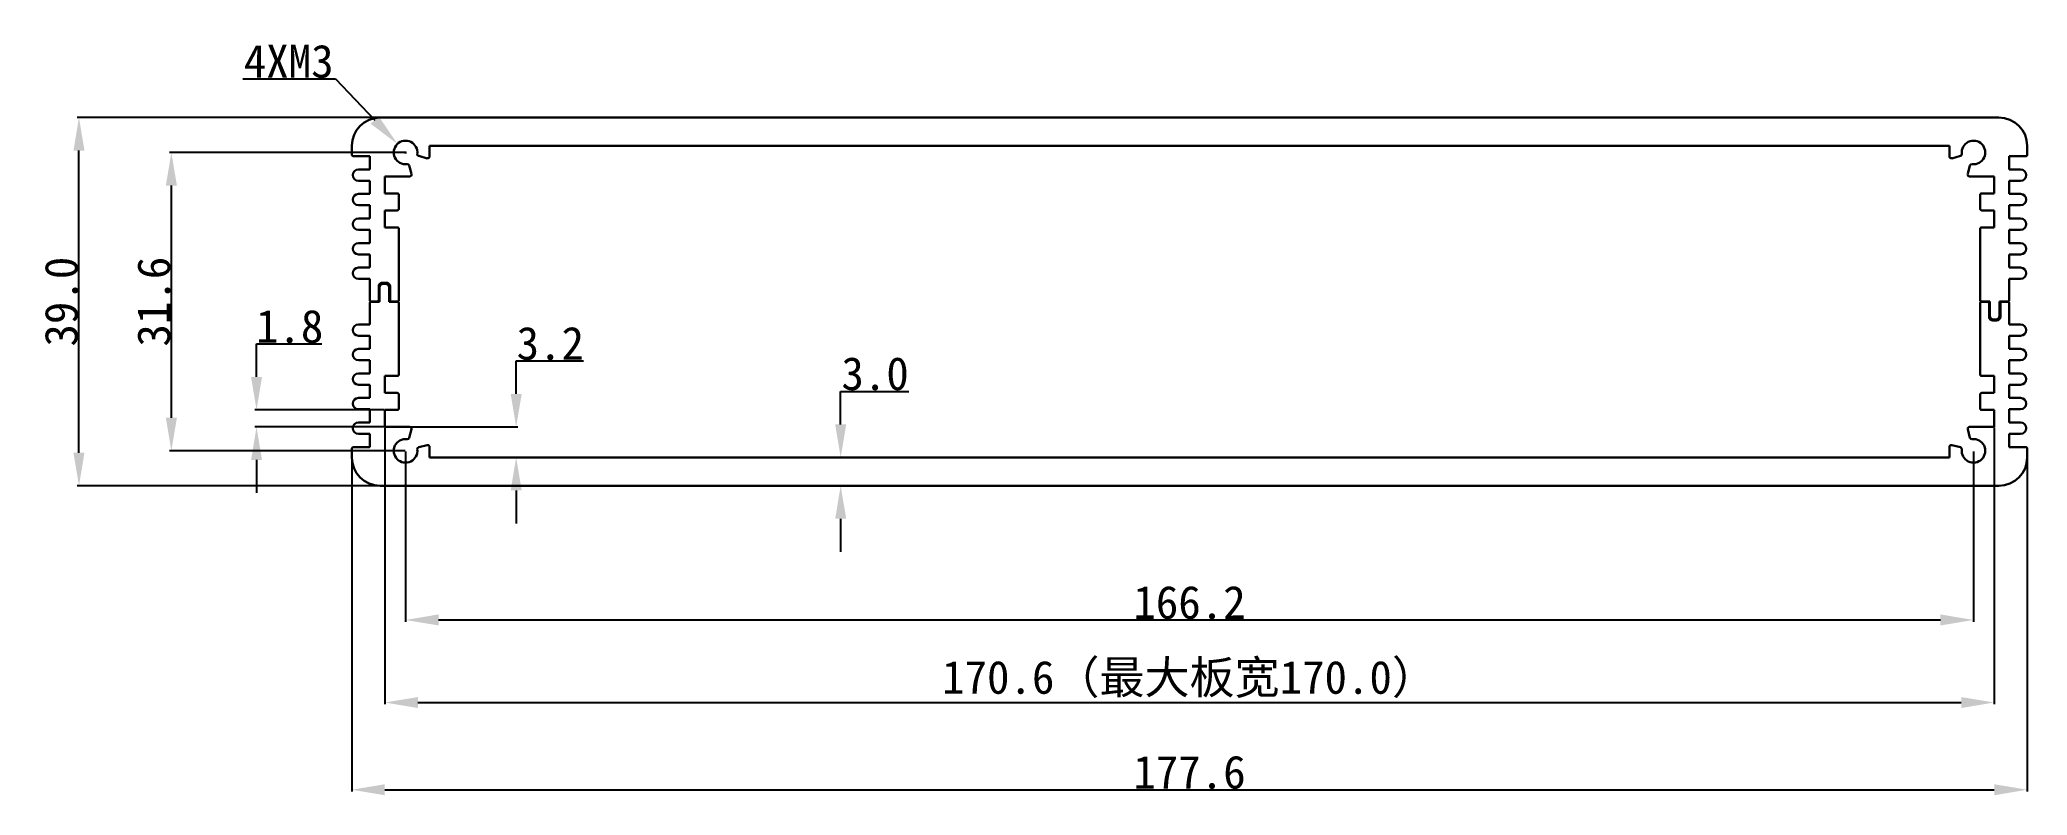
# Model space of a CAD drawing. Header units: inches. Extents: x 976 to 1186, y 631 to 711.
import ezdxf

# ---------------------------------------------------------------- set-up
doc = ezdxf.new("R2010")
doc.units = ezdxf.units.IN
doc.header["$MEASUREMENT"] = 0
doc.layers.get('Defpoints').update_dxf_attribs({"color": 3, "lineweight": 5})
for name, color, linetype, lineweight in [('壳体层', 7, 'Continuous', 30), ('标注层', 7, 'Continuous', 5), ('槽宽标注', 30, 'Continuous', 5)]:
    doc.layers.add(name, color=color, linetype=linetype, lineweight=lineweight)
doc.styles.get("Standard").update_dxf_attribs({"font": 'simhei.ttf'})
doc.dimstyles.get("Standard").update_dxf_attribs({"dimtxt": 2.5, "dimasz": 2.5, "dimexe": 0.18, "dimexo": 0.0625, "dimgap": 0.09, "dimtad": 1, "dimtoh": 1, "dimdec": 1, "dimzin": 0, "dimdsep": 46, "dimtxsty": 'Standard', "dimcen": 0.09, "dimadec": 0, "dimazin": 0, "dimtfac": 1, "dimtdec": 1, "dimtofl": 0, "dimtmove": 0, "dimatfit": 3, "dimfxl": 1, "dimtolj": 1, "dimtzin": 0, "dimarcsym": 0})

# ---------------------------------------------------------------- blocks, each defined once
blk = doc.blocks.new('*D65')
at = {"layer": 'Defpoints', "color": 0, "transparency": 16777216}
for p in [(998.63, 672.22), (1012.23, 672.22), (1012.23, 670.42)]:
    blk.add_point(p, dxfattribs=at)
at = {"layer": '标注层', "color": 0, "lineweight": -2, "transparency": 16777216}
for p, q in [((998.63, 675.72), (998.63, 679.22)), ((998.63, 679.22), (1005.56, 679.22)), ((1012.17, 672.22), (998.45, 672.22)), ((1012.17, 670.42), (998.45, 670.42)), ((998.63, 666.92), (998.63, 663.42))]:
    blk.add_line(p, q, dxfattribs=at)
at = {"layer": '标注层', "color": 0, "transparency": 16777216}
for points in [[(998.05, 675.72), (999.21, 675.72), (998.63, 672.22)], [(998.05, 666.92), (999.21, 666.92), (998.63, 670.42)]]:
    blk.add_solid(points, dxfattribs=at)
at = {"layer": '标注层', "color": 0, "transparency": 16777216, "insert": (1002.14, 681.06), "char_height": 3.5, "attachment_point": 5}
blk.add_mtext('\\A1;1.8', dxfattribs=at)
blk = doc.blocks.new('*D66')
at = {"layer": 'Defpoints', "color": 0, "transparency": 16777216}
for p in [(1012.23, 670.42), (1016.98, 667.19), (1026.15, 667.19)]:
    blk.add_point(p, dxfattribs=at)
at = {"layer": '标注层', "color": 0, "lineweight": -2, "transparency": 16777216}
for p, q in [((1026.15, 673.92), (1026.15, 677.42)), ((1026.15, 677.42), (1033.3, 677.42)), ((1012.29, 670.42), (1026.33, 670.42)), ((1017.04, 667.19), (1026.33, 667.19)), ((1026.15, 663.69), (1026.15, 660.19))]:
    blk.add_line(p, q, dxfattribs=at)
at = {"layer": '标注层', "color": 0, "transparency": 16777216}
for points in [[(1025.57, 673.92), (1026.74, 673.92), (1026.15, 670.42)], [(1025.57, 663.69), (1026.74, 663.69), (1026.15, 667.19)]]:
    blk.add_solid(points, dxfattribs=at)
at = {"layer": '标注层', "color": 0, "transparency": 16777216, "insert": (1029.77, 679.26), "char_height": 3.5, "attachment_point": 5}
blk.add_mtext('\\A1;3.2', dxfattribs=at)
blk = doc.blocks.new('*D67')
at = {"layer": 'Defpoints', "color": 0, "transparency": 16777216}
for p in [(1060.03, 667.19), (1060.55, 667.19), (1060.03, 664.19)]:
    blk.add_point(p, dxfattribs=at)
at = {"layer": '标注层', "color": 0, "lineweight": -2, "transparency": 16777216}
for p, q in [((1060.55, 670.69), (1060.55, 674.19)), ((1060.55, 674.19), (1067.76, 674.19)), ((1060.09, 667.19), (1060.73, 667.19)), ((1060.09, 664.19), (1060.73, 664.19)), ((1060.55, 660.69), (1060.55, 657.19))]:
    blk.add_line(p, q, dxfattribs=at)
at = {"layer": '标注层', "color": 0, "transparency": 16777216}
for points in [[(1059.97, 670.69), (1061.14, 670.69), (1060.55, 667.19)], [(1059.97, 660.69), (1061.14, 660.69), (1060.55, 664.19)]]:
    blk.add_solid(points, dxfattribs=at)
at = {"layer": '标注层', "color": 0, "transparency": 16777216, "insert": (1064.2, 676.05), "char_height": 3.5, "attachment_point": 5}
blk.add_mtext('\\A1;3.0', dxfattribs=at)
blk = doc.blocks.new('*D68')
at = {"layer": 'Defpoints', "color": 0, "transparency": 16777216}
for p in [(1014.43, 667.89), (1180.63, 667.89), (1180.63, 649.96)]:
    blk.add_point(p, dxfattribs=at)
at = {"layer": '标注层', "color": 0, "lineweight": -2, "transparency": 16777216}
for p, q in [((1014.43, 667.83), (1014.43, 649.78)), ((1180.63, 667.83), (1180.63, 649.78)), ((1017.93, 649.96), (1177.13, 649.96))]:
    blk.add_line(p, q, dxfattribs=at)
at = {"layer": '标注层', "color": 0, "transparency": 16777216}
for points in [[(1017.93, 650.55), (1017.93, 649.38), (1014.43, 649.96)], [(1177.13, 650.55), (1177.13, 649.38), (1180.63, 649.96)]]:
    blk.add_solid(points, dxfattribs=at)
at = {"layer": '标注层', "color": 0, "transparency": 16777216, "insert": (1097.53, 651.8), "char_height": 3.5, "attachment_point": 5}
blk.add_mtext('\\A1;166.2', dxfattribs=at)
blk = doc.blocks.new('*D69')
at = {"layer": 'Defpoints', "color": 0, "transparency": 16777216}
for p in [(1012.23, 670.42), (1182.83, 670.42), (1182.83, 641.21)]:
    blk.add_point(p, dxfattribs=at)
at = {"layer": '槽宽标注', "color": 0, "lineweight": -2, "transparency": 16777216}
for p, q in [((1012.23, 670.36), (1012.23, 641.03)), ((1182.83, 670.36), (1182.83, 641.03)), ((1015.73, 641.21), (1179.33, 641.21))]:
    blk.add_line(p, q, dxfattribs=at)
at = {"layer": '槽宽标注', "color": 0, "transparency": 16777216}
for points in [[(1015.73, 641.79), (1015.73, 640.63), (1012.23, 641.21)], [(1179.33, 641.79), (1179.33, 640.63), (1182.83, 641.21)]]:
    blk.add_solid(points, dxfattribs=at)
at = {"layer": '槽宽标注', "color": 0, "transparency": 16777216, "insert": (1097.53, 643.66), "char_height": 3.5, "attachment_point": 5}
blk.add_mtext('\\A1;170.6（最大板宽170.0）', dxfattribs=at)
blk = doc.blocks.new('*D70')
at = {"layer": 'Defpoints', "color": 0, "transparency": 16777216}
for p in [(1008.73, 667.64), (1186.33, 667.19), (1186.33, 631.97)]:
    blk.add_point(p, dxfattribs=at)
at = {"layer": '标注层', "color": 0, "lineweight": -2, "transparency": 16777216}
for p, q in [((1008.73, 667.58), (1008.73, 631.79)), ((1186.33, 667.13), (1186.33, 631.79)), ((1012.23, 631.97), (1182.83, 631.97))]:
    blk.add_line(p, q, dxfattribs=at)
at = {"layer": '标注层', "color": 0, "transparency": 16777216}
for points in [[(1012.23, 632.55), (1012.23, 631.38), (1008.73, 631.97)], [(1182.83, 632.55), (1182.83, 631.38), (1186.33, 631.97)]]:
    blk.add_solid(points, dxfattribs=at)
at = {"layer": '标注层', "color": 0, "transparency": 16777216, "insert": (1097.53, 633.81), "char_height": 3.5, "attachment_point": 5}
blk.add_mtext('\\A1;177.6', dxfattribs=at)
blk = doc.blocks.new('*D71')
at = {"layer": 'Defpoints', "color": 0, "transparency": 16777216}
for p in [(989.6, 699.51), (1014.43, 699.51), (1014.43, 667.89)]:
    blk.add_point(p, dxfattribs=at)
at = {"layer": '标注层', "color": 0, "lineweight": -2, "transparency": 16777216}
for p, q in [((1014.37, 699.51), (989.42, 699.51)), ((989.6, 671.39), (989.6, 696.01)), ((1014.37, 667.89), (989.42, 667.89))]:
    blk.add_line(p, q, dxfattribs=at)
at = {"layer": '标注层', "color": 0, "transparency": 16777216}
for points in [[(989.02, 696.01), (990.19, 696.01), (989.6, 699.51)], [(989.02, 671.39), (990.19, 671.39), (989.6, 667.89)]]:
    blk.add_solid(points, dxfattribs=at)
at = {"layer": '标注层', "color": 0, "transparency": 16777216, "insert": (987.76, 683.7), "char_height": 3.5, "attachment_point": 5, "rotation": 90}
blk.add_mtext('\\A1;31.6', dxfattribs=at)
blk = doc.blocks.new('*D72')
at = {"layer": 'Defpoints', "color": 0, "transparency": 16777216}
for p in [(979.81, 703.21), (1012.23, 703.21), (1012.23, 664.19)]:
    blk.add_point(p, dxfattribs=at)
at = {"layer": '标注层', "color": 0, "lineweight": -2, "transparency": 16777216}
for p, q in [((1012.17, 703.21), (979.63, 703.21)), ((979.81, 667.69), (979.81, 699.71)), ((1012.17, 664.19), (979.63, 664.19))]:
    blk.add_line(p, q, dxfattribs=at)
at = {"layer": '标注层', "color": 0, "transparency": 16777216}
for points in [[(979.22, 699.71), (980.39, 699.71), (979.81, 703.21)], [(979.22, 667.69), (980.39, 667.69), (979.81, 664.19)]]:
    blk.add_solid(points, dxfattribs=at)
at = {"layer": '标注层', "color": 0, "transparency": 16777216, "insert": (977.95, 683.7), "char_height": 3.5, "attachment_point": 5, "rotation": 90}
blk.add_mtext('\\A1;39.0', dxfattribs=at)
blk = doc.blocks.new('*D73')
at = {"layer": 'Defpoints', "color": 0, "transparency": 16777216}
for p in [(1013.57, 700.41), (1014.43, 699.51)]:
    blk.add_point(p, dxfattribs=at)
at = {"layer": '标注层', "color": 0, "lineweight": -2, "transparency": 16777216}
for p, q in [((997.17, 707.32), (1007.01, 707.32)), ((1007.01, 707.32), (1011.16, 702.95)), ((1014.34, 699.51), (1014.52, 699.51)), ((1014.43, 699.42), (1014.43, 699.6))]:
    blk.add_line(p, q, dxfattribs=at)
at = {"layer": '标注层', "color": 0, "transparency": 16777216}
blk.add_solid([(1011.58, 703.35), (1010.74, 702.55), (1013.57, 700.41)], dxfattribs=at)
at = {"layer": '标注层', "color": 0, "transparency": 16777216, "insert": (1002.04, 709.16), "char_height": 3.5, "attachment_point": 5}
blk.add_mtext('\\A1;4XM3', dxfattribs=at)

msp = doc.modelspace()

# ---------------------------------------------------------------- linework, layer by layer
at = {"layer": '壳体层', "lineweight": 30}
for p, q in [((1183.33, 703.21), (1011.73, 703.21)), ((1008.73, 700.21), (1008.73, 699.31)), ((1016.98, 699.09), (1016.98, 700.21)), ((1016.98, 700.21), (1178.08, 700.21)), ((1178.08, 700.21), (1178.08, 699.09)), ((1186.33, 699.31), (1186.33, 700.21)), ((1008.93, 699.11), (1010.63, 699.11)), ((1010.63, 697.71), (1009.43, 697.71)), ((1010.63, 699.11), (1010.63, 697.71)), ((1015.04, 697.23), (1014.8, 698.12)), ((1015.82, 699.14), (1016.73, 698.89)), ((1178.33, 698.89), (1179.24, 699.14)), ((1180.26, 698.12), (1180.02, 697.23)), ((1184.43, 697.71), (1184.43, 699.11)), ((1184.43, 699.11), (1186.13, 699.11)), ((1185.63, 697.71), (1184.43, 697.71)), ((1009.43, 696.51), (1010.63, 696.51)), ((1010.63, 696.51), (1010.63, 695.11)), ((1012.23, 695.17), (1012.23, 696.97)), ((1012.23, 696.97), (1014.85, 696.97)), ((1180.21, 696.97), (1182.83, 696.97)), ((1182.83, 696.97), (1182.83, 695.17)), ((1184.43, 695.11), (1184.43, 696.51)), ((1184.43, 696.51), (1185.63, 696.51)), ((1010.63, 695.11), (1009.43, 695.11)), ((1009.43, 693.91), (1010.63, 693.91)), ((1010.63, 693.91), (1010.63, 692.51)), ((1013.53, 695.17), (1012.23, 695.17)), ((1012.23, 691.57), (1012.23, 693.37)), ((1012.23, 693.37), (1013.53, 693.37)), ((1013.73, 693.57), (1013.73, 694.97)), ((1181.33, 694.97), (1181.33, 693.57)), ((1182.83, 695.17), (1181.53, 695.17)), ((1181.53, 693.37), (1182.83, 693.37)), ((1182.83, 693.37), (1182.83, 691.57)), ((1185.63, 695.11), (1184.43, 695.11)), ((1184.43, 692.51), (1184.43, 693.91)), ((1184.43, 693.91), (1185.63, 693.91)), ((1010.63, 692.51), (1009.43, 692.51)), ((1009.43, 691.31), (1010.63, 691.31)), ((1010.63, 691.31), (1010.63, 689.91)), ((1013.53, 691.57), (1012.23, 691.57)), ((1013.73, 683.91), (1013.73, 691.37)), ((1181.33, 691.37), (1181.33, 683.91)), ((1182.83, 691.57), (1181.53, 691.57)), ((1185.63, 692.51), (1184.43, 692.51)), ((1184.43, 689.91), (1184.43, 691.31)), ((1184.43, 691.31), (1185.63, 691.31)), ((1010.63, 689.91), (1009.43, 689.91)), ((1185.63, 689.91), (1184.43, 689.91)), ((1009.43, 688.71), (1010.63, 688.71)), ((1010.63, 687.31), (1009.43, 687.31)), ((1010.63, 688.71), (1010.63, 687.31)), ((1184.43, 687.31), (1184.43, 688.71)), ((1184.43, 688.71), (1185.63, 688.71)), ((1185.63, 687.31), (1184.43, 687.31)), ((1009.43, 686.11), (1010.63, 686.11)), ((1010.63, 686.11), (1010.63, 683.91)), ((1011.58, 683.91), (1011.58, 685.31)), ((1011.68, 685.19), (1011.68, 683.69)), ((1011.98, 685.71), (1012.38, 685.71)), ((1012.28, 685.59), (1012.08, 685.59)), ((1012.68, 683.69), (1012.68, 685.19)), ((1012.78, 685.31), (1012.78, 683.91)), ((1184.43, 683.91), (1184.43, 686.11)), ((1184.43, 686.11), (1185.63, 686.11)), ((1010.63, 683.49), (1010.63, 681.29)), ((1010.83, 683.71), (1011.38, 683.71)), ((1011.68, 683.69), (1010.83, 683.69)), ((1013.53, 683.69), (1012.68, 683.69)), ((1012.98, 683.71), (1013.53, 683.71)), ((1013.73, 676.02), (1013.73, 683.49)), ((1181.33, 683.49), (1181.33, 676.02)), ((1181.53, 683.71), (1182.38, 683.71)), ((1182.08, 683.69), (1181.53, 683.69)), ((1182.28, 682.09), (1182.28, 683.49)), ((1182.38, 683.71), (1182.38, 682.21)), ((1183.38, 682.21), (1183.38, 683.71)), ((1183.38, 683.71), (1184.23, 683.71)), ((1183.48, 683.49), (1183.48, 682.09)), ((1184.23, 683.69), (1183.68, 683.69)), ((1184.43, 681.29), (1184.43, 683.49)), ((1010.63, 681.29), (1009.43, 681.29)), ((1183.08, 681.69), (1182.68, 681.69)), ((1182.78, 681.81), (1182.98, 681.81)), ((1185.63, 681.29), (1184.43, 681.29)), ((1009.43, 680.09), (1010.63, 680.09)), ((1010.63, 678.69), (1009.43, 678.69)), ((1010.63, 680.09), (1010.63, 678.69)), ((1184.43, 678.69), (1184.43, 680.09)), ((1184.43, 680.09), (1185.63, 680.09)), ((1185.63, 678.69), (1184.43, 678.69)), ((1009.43, 677.49), (1010.63, 677.49)), ((1010.63, 677.49), (1010.63, 676.09)), ((1184.43, 676.09), (1184.43, 677.49)), ((1184.43, 677.49), (1185.63, 677.49)), ((1010.63, 676.09), (1009.43, 676.09)), ((1009.43, 674.89), (1010.63, 674.89)), ((1010.63, 674.89), (1010.63, 673.49)), ((1012.23, 674.02), (1012.23, 675.82)), ((1012.23, 675.82), (1013.53, 675.82)), ((1181.53, 675.82), (1182.83, 675.82)), ((1182.83, 675.82), (1182.83, 674.02)), ((1185.63, 676.09), (1184.43, 676.09)), ((1184.43, 673.49), (1184.43, 674.89)), ((1184.43, 674.89), (1185.63, 674.89)), ((1010.63, 673.49), (1009.43, 673.49)), ((1009.43, 672.29), (1010.63, 672.29)), ((1010.63, 672.29), (1010.63, 670.89)), ((1013.53, 674.02), (1012.23, 674.02)), ((1012.23, 670.42), (1012.23, 672.22)), ((1012.23, 672.22), (1013.53, 672.22)), ((1013.73, 672.42), (1013.73, 673.82)), ((1181.33, 673.82), (1181.33, 672.42)), ((1182.83, 674.02), (1181.53, 674.02)), ((1181.53, 672.22), (1182.83, 672.22)), ((1182.83, 672.22), (1182.83, 670.42)), ((1185.63, 673.49), (1184.43, 673.49)), ((1184.43, 670.89), (1184.43, 672.29)), ((1184.43, 672.29), (1185.63, 672.29)), ((1010.63, 670.89), (1009.43, 670.89)), ((1014.85, 670.42), (1012.23, 670.42)), ((1014.8, 669.28), (1015.04, 670.17)), ((1180.02, 670.17), (1180.26, 669.28)), ((1182.83, 670.42), (1180.21, 670.42)), ((1185.63, 670.89), (1184.43, 670.89)), ((1008.73, 668.09), (1008.73, 667.19)), ((1010.63, 668.29), (1008.93, 668.29)), ((1009.43, 669.69), (1010.63, 669.69)), ((1010.63, 669.69), (1010.63, 668.29)), ((1016.73, 668.5), (1015.82, 668.26)), ((1016.98, 667.19), (1016.98, 668.31)), ((1178.08, 668.31), (1178.08, 667.19)), ((1179.24, 668.26), (1178.33, 668.5)), ((1184.43, 668.29), (1184.43, 669.69)), ((1184.43, 669.69), (1185.63, 669.69)), ((1186.13, 668.29), (1184.43, 668.29)), ((1186.33, 667.19), (1186.33, 668.09)), ((1178.08, 667.19), (1016.98, 667.19)), ((1011.73, 664.19), (1183.33, 664.19))]:
    msp.add_line(p, q, dxfattribs=at)
for centre, radius, start, end in [((1011.73, 700.21), 3, 90, 180), ((1183.33, 700.21), 3, 0, 90), ((1014.43, 699.51), 1.25, 352.9281, 277.0719), ((1180.63, 699.51), 1.25, 262.9281, 187.0719), ((1008.93, 699.31), 0.2, 180, 270), ((1009.43, 697.11), 0.6, 90, 270), ((1014.61, 698.07), 0.2, 15, 97.0719), ((1015.87, 699.33), 0.2, 172.9281, 255), ((1016.78, 699.09), 0.2, 255, 0), ((1178.28, 699.09), 0.2, 180, 285), ((1179.19, 699.33), 0.2, 285, 7.0719), ((1180.45, 698.07), 0.2, 82.9281, 165), ((1185.63, 697.11), 0.6, 270, 90), ((1186.13, 699.31), 0.2, 270, 0), ((1014.85, 697.17), 0.2, 270, 15), ((1180.21, 697.17), 0.2, 165, 270), ((1009.43, 694.51), 0.6, 90, 270), ((1013.53, 694.97), 0.2, 360, 90), ((1013.53, 693.57), 0.2, 270, 0), ((1181.53, 694.97), 0.2, 90, 180), ((1181.53, 693.57), 0.2, 180, 270), ((1185.63, 694.51), 0.6, 270, 90), ((1009.43, 691.91), 0.6, 90, 270), ((1013.53, 691.37), 0.2, 0, 90), ((1181.53, 691.37), 0.2, 90, 180), ((1185.63, 691.91), 0.6, 270, 90), ((1009.43, 689.31), 0.6, 90, 270), ((1185.63, 689.31), 0.6, 270, 90), ((1009.43, 686.71), 0.6, 90, 270), ((1185.63, 686.71), 0.6, 270, 90), ((1011.98, 685.31), 0.4, 90, 180), ((1012.08, 685.19), 0.4, 90, 180), ((1012.28, 685.19), 0.4, 360, 90), ((1012.38, 685.31), 0.4, 0, 90), ((1010.83, 683.91), 0.2, 180, 270), ((1010.83, 683.49), 0.2, 90, 180), ((1011.38, 683.91), 0.2, 270, 0), ((1012.98, 683.91), 0.2, 180, 270), ((1013.53, 683.91), 0.2, 270, 0), ((1013.53, 683.49), 0.2, 0, 90), ((1181.53, 683.91), 0.2, 180, 270), ((1181.53, 683.49), 0.2, 90, 180), ((1182.08, 683.49), 0.2, 0, 90), ((1183.68, 683.49), 0.2, 90, 180), ((1184.23, 683.91), 0.2, 270, 360), ((1184.23, 683.49), 0.2, 0, 90), ((1009.43, 680.69), 0.6, 90, 270), ((1182.68, 682.09), 0.4, 180, 270), ((1182.78, 682.21), 0.4, 180, 270), ((1182.98, 682.21), 0.4, 270, 360), ((1183.08, 682.09), 0.4, 270, 0), ((1185.63, 680.69), 0.6, 270, 90), ((1009.43, 678.09), 0.6, 90, 270), ((1185.63, 678.09), 0.6, 270, 90), ((1009.43, 675.49), 0.6, 90, 270), ((1013.53, 676.02), 0.2, 270, 360), ((1181.53, 676.02), 0.2, 180, 270), ((1185.63, 675.49), 0.6, 270, 90), ((1009.43, 672.89), 0.6, 90, 270), ((1013.53, 673.82), 0.2, 0, 90), ((1013.53, 672.42), 0.2, 270, 360), ((1181.53, 673.82), 0.2, 90, 180), ((1181.53, 672.42), 0.2, 180, 270), ((1185.63, 672.89), 0.6, 270, 90), ((1009.43, 670.29), 0.6, 90, 270), ((1014.85, 670.22), 0.2, 345, 90), ((1180.21, 670.22), 0.2, 90, 195), ((1185.63, 670.29), 0.6, 270, 90), ((1008.93, 668.09), 0.2, 90, 180), ((1014.43, 667.89), 1.25, 82.9281, 7.0719), ((1014.61, 669.33), 0.2, 262.9281, 345), ((1015.87, 668.07), 0.2, 105, 187.0719), ((1016.78, 668.31), 0.2, 0, 105), ((1178.28, 668.31), 0.2, 75, 180), ((1179.19, 668.07), 0.2, 352.9281, 75), ((1180.63, 667.89), 1.25, 172.9281, 97.0719), ((1180.45, 669.33), 0.2, 195, 277.0719), ((1186.13, 668.09), 0.2, 360, 90), ((1011.73, 667.19), 3, 180, 270), ((1183.33, 667.19), 3, 270, 0)]:
    msp.add_arc(centre, radius, start, end, dxfattribs=at)

# ---------------------------------------------------------------- dimensions: what is measured, and where the dimension line sits
at = {"layer": '标注层'}
dim = msp.add_radius_dim(center=(1014.43, 699.51), mpoint=(1013.57, 700.41), text='4XM3', dimstyle='Standard', override={"dimtxt": 3.5, "dimasz": 3.5, "dimfxl": 0.3, "dimarcsym": 1}, dxfattribs=at)
dim.commit()
dim.dimension.update_dxf_attribs({"geometry": '*D73', "text_midpoint": (1002.04, 707.32), "dimtype": 164})
for base, p1, p2, picture, middle in [((979.81, 703.21), (1012.23, 664.19), (1012.23, 703.21), '*D72', (977.95, 683.7)), ((989.6, 699.51), (1014.43, 667.89), (1014.43, 699.51), '*D71', (987.76, 683.7)), ((998.63, 672.22), (1012.23, 670.42), (1012.23, 672.22), '*D65', (1002.14, 681.06)), ((1060.55, 667.19), (1060.03, 664.19), (1060.03, 667.19), '*D67', (1064.2, 676.05))]:
    dim = msp.add_linear_dim(base=base, p1=p1, p2=p2, angle=90, dimstyle='Standard', override={"dimtxt": 3.5, "dimasz": 3.5, "dimfxl": 0.3, "dimarcsym": 1}, dxfattribs=at)
    dim.commit()
    dim.dimension.update_dxf_attribs({"geometry": picture, "text_midpoint": middle})
dim = msp.add_linear_dim(base=(1026.15, 667.19), p1=(1012.23, 670.42), p2=(1016.98, 667.19), angle=90, dimstyle='Standard', override={"dimtxt": 3.5, "dimasz": 3.5, "dimfxl": 0.3, "dimarcsym": 1}, dxfattribs=at)
dim.commit()
dim.dimension.update_dxf_attribs({"geometry": '*D66', "text_midpoint": (1029.77, 677.42), "dimtype": 160})
for base, p1, p2, picture, middle in [((1180.63, 649.96), (1014.43, 667.89), (1180.63, 667.89), '*D68', (1097.53, 651.8)), ((1186.33, 631.97), (1008.73, 667.64), (1186.33, 667.19), '*D70', (1097.53, 633.81))]:
    dim = msp.add_linear_dim(base=base, p1=p1, p2=p2, dimstyle='Standard', override={"dimtxt": 3.5, "dimasz": 3.5, "dimfxl": 0.3, "dimarcsym": 1}, dxfattribs=at)
    dim.commit()
    dim.dimension.update_dxf_attribs({"geometry": picture, "text_midpoint": middle})
at = {"layer": '槽宽标注'}
dim = msp.add_linear_dim(base=(1182.83, 641.21), p1=(1012.23, 670.42), p2=(1182.83, 670.42), text='<>（最大板宽170.0）', dimstyle='Standard', override={"dimtxt": 3.5, "dimasz": 3.5, "dimfxl": 0.3, "dimarcsym": 1}, dxfattribs=at)
dim.commit()
dim.dimension.update_dxf_attribs({"geometry": '*D69', "text_midpoint": (1097.53, 643.66)})

doc.saveas('drawing.dxf')
